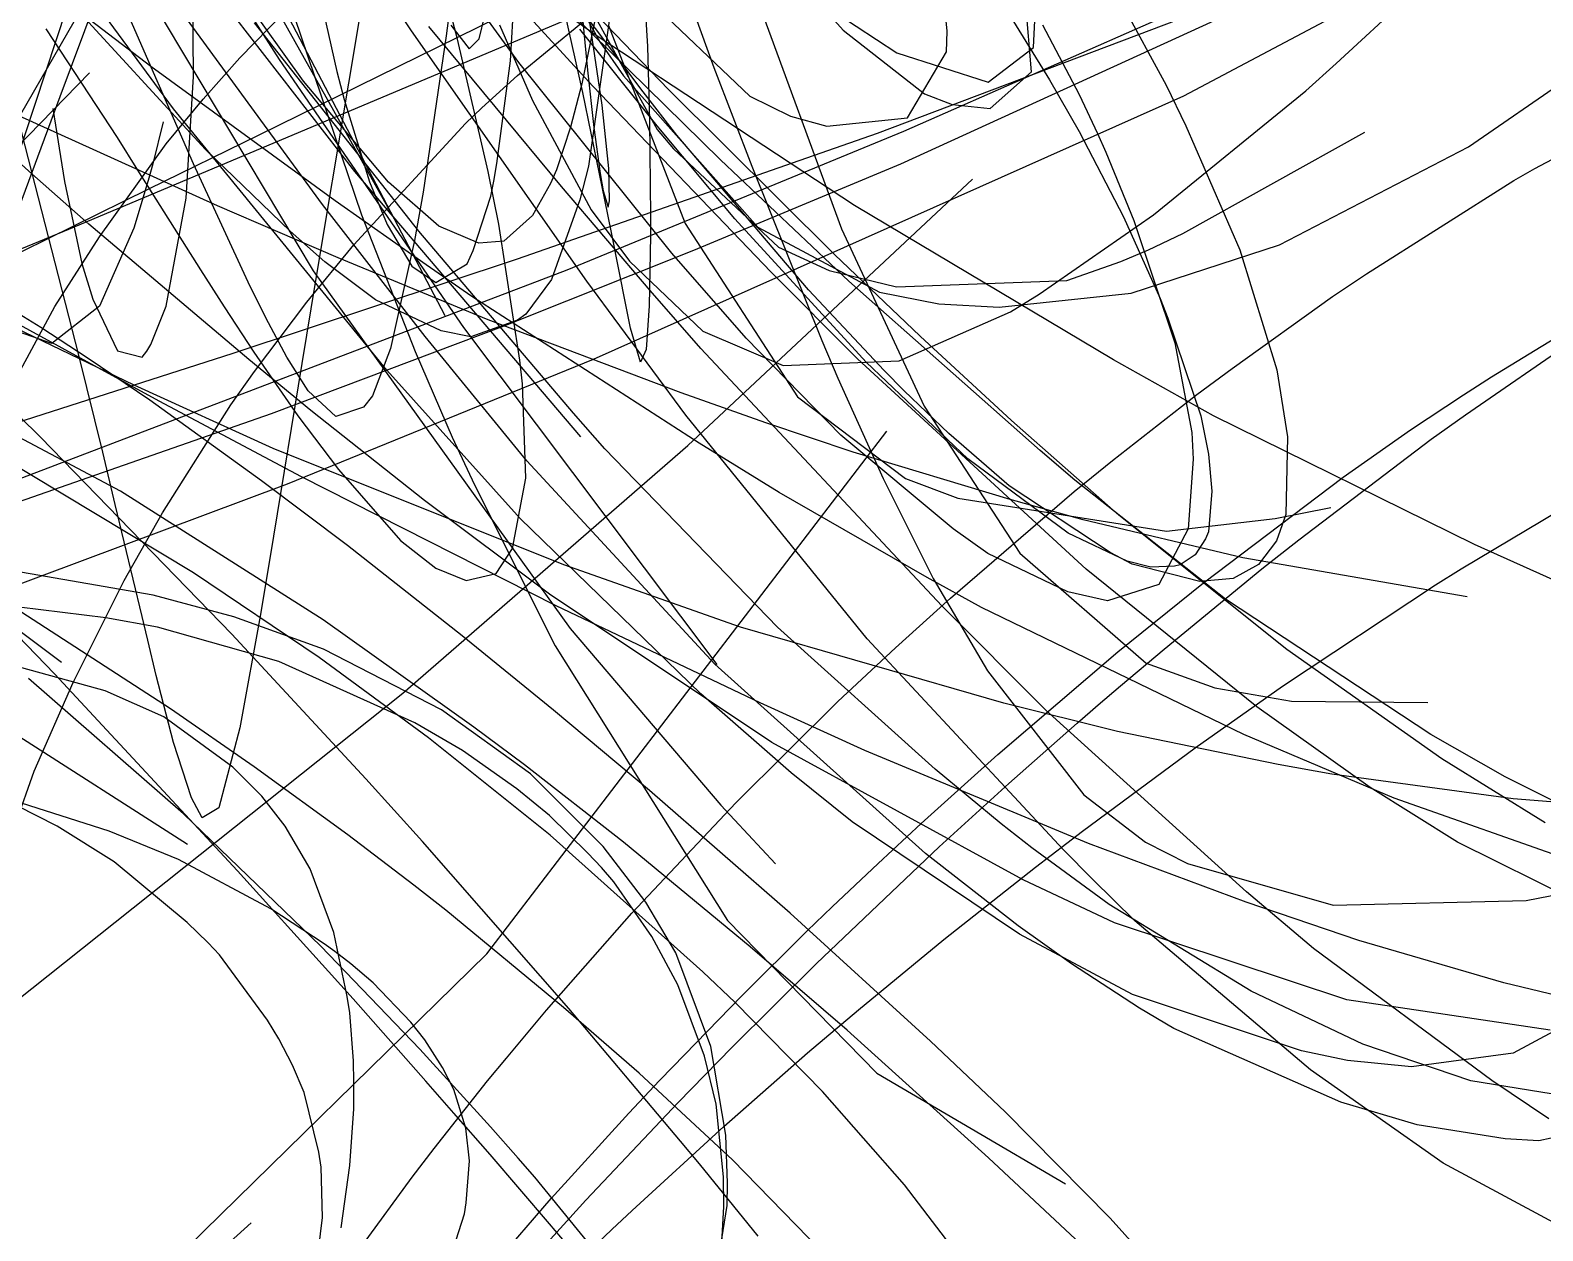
# Model space of a CAD drawing. Header units: metres. Extents: x -307 to 280, y -97 to 158.
# Drawn here: x -0.77 to 18.91, y 8.09 to 23.7 of the extents above; entities that cross this region are included whole.
import ezdxf

# ---------------------------------------------------------------- set-up
doc = ezdxf.new("R2010")
doc.units = ezdxf.units.M

msp = doc.modelspace()

# ---------------------------------------------------------------- linework, layer by layer
for p, q in [((-0.746, 28.382, -1351.219), (2.471, 23.321, -1354.187)), ((6.438, 27.888, -1348.322), (8.127, 23.218, -1352.375)), ((4.792, 23.586, -1330.59), (4.017, 26.48, -1331.707)), ((1.097, 22.683, -1344.837), (-1.502, 26.207, -1346.462)), ((5.587, 23.282, -1341.778), (3.389, 26.316, -1344.278)), ((-0.297, 25.947, -1349.619), (2.911, 20.576, -1354.378)), ((6.582, 23.645, -1326.079), (3.338, 25.951, -1328.368)), ((14.239, 22.852, -1307.927), (19.948, 25.874, -1303.936)), ((1.357, 23.1, -1332.652), (1.334, 25.615, -1333.118)), ((1.518, 25.623, -1359.126), (3.942, 21.297, -1360.959)), ((0.577, 25.57, -1349.16), (3.449, 21.866, -1353.181)), ((2.21, 22.342, -1311.58), (8.53, 25.46, -1307.433)), ((4.872, 25.424, -1334.319), (4.643, 23.63, -1334.032)), ((7.534, 22.934, -1332.243), (5.155, 25.406, -1333.865)), ((2.746, 25.308, -1337.325), (3.219, 23.166, -1336.222)), ((10.559, 21.967, -1310.108), (17.728, 25.246, -1305.502)), ((3.036, 21.439, -1345.315), (0.351, 25.105, -1347.253)), ((6.553, 22.977, -1333.384), (4.635, 25.062, -1334.767)), ((7.205, 22.903, -1341.224), (5.598, 25.047, -1343.063)), ((5.814, 25.067, -1350.638), (6.643, 23.552, -1352.521)), ((2.785, 23.039, -1353.65), (1.535, 24.802, -1355.011)), ((2.065, 24.877, -1359.385), (4.625, 19.993, -1361.369)), ((5.481, 23.305, -1333.948), (5.567, 24.851, -1334.221)), ((7.181, 24.846, -1337.01), (7.262, 23.492, -1335.891)), ((8.821, 24.81, -1360.442), (9.808, 23.703, -1361.353)), ((-0.378, 22.841, -1363.436), (0.346, 24.788, -1362.376)), ((2.362, 24.784, -1352.11), (3.54, 21.303, -1354.046)), ((3.655, 24.695, -1338.027), (3.371, 23.016, -1337.608)), ((4.19, 23.698, -1347.199), (3.557, 24.645, -1347.499)), ((6.141, 24.683, -1349.902), (7.387, 22.414, -1352.946)), ((8.211, 22.018, -1330.343), (5.604, 24.58, -1332.182)), ((6.42, 22.895, -1331.414), (6.058, 24.511, -1331.762)), ((6.358, 24.468, -1336.607), (6.483, 23.183, -1335.522)), ((10.254, 22.366, -1307.022), (15.909, 24.503, -1303.464)), ((11.16, 23.692, -1365.489), (11.087, 24.481, -1365.975)), ((16.223, 23.269, -1370.95), (17.559, 24.506, -1373.272)), ((0.803, 23.234, -1322.425), (-0.513, 24.238, -1323.456)), ((1.512, 22.154, -1340.934), (-0.504, 24.347, -1341.827)), ((-0.264, 21.116, -1316.235), (7.238, 24.277, -1311.754)), ((1.959, 23.344, -1340.642), (2.984, 24.396, -1340.86)), ((5.572, 23.113, -1345.171), (6.981, 24.277, -1345.448)), ((6.678, 24.339, -1343.789), (6.409, 23.005, -1344.934)), ((6.674, 22.73, -1332.851), (6.45, 24.228, -1333.045)), ((6.816, 24.209, -1335.352), (6.493, 21.937, -1336.159)), ((7.106, 24.266, -1360.17), (8.594, 22.848, -1361.662)), ((8.594, 24.37, -1347.278), (9.787, 21.122, -1350.051)), ((1.357, 21.967, -1337.754), (0.44, 24.054, -1338.857)), ((12.257, 23.163, -1364.433), (12.183, 24.037, -1365.012)), ((13.432, 24.045, -1331.52), (14.009, 22.991, -1331.037)), ((-0.298, 23.988, -1341.377), (-0.98, 21.911, -1340.533)), ((-0.891, 22.613, -1346.884), (-0.196, 23.819, -1346.59)), ((5.073, 23.59, -1353.157), (5.144, 23.897, -1353.682)), ((9.714, 23.932, -1360.157), (10.505, 23.408, -1360.842)), ((10.595, 22.39, -1307.103), (14.143, 23.953, -1304.925)), ((11.966, 23.91, -1330.223), (12.494, 23.058, -1329.882)), ((12.283, 23.481, -1362.989), (12.301, 23.832, -1363.261)), ((-0.746, 21.835, -1333.144), (-2.928, 23.792, -1334.266)), ((-0.567, 23.721, -1335.243), (0.361, 22.309, -1333.946)), ((4.287, 21.089, -1344.1), (2.151, 23.801, -1345.678)), ((6.475, 20.438, -1345.99), (4.19, 23.698, -1347.199)), ((4.643, 23.63, -1334.032), (4.344, 21.599, -1333.856)), ((6.145, 21.669, -1346.348), (4.418, 23.751, -1347.193)), ((4.703, 23.769, -1351.503), (4.944, 23.461, -1352.499)), ((5.335, 23.774, -1350.391), (5.765, 22.79, -1351.725)), ((7.387, 22.46, -1341.581), (6.384, 23.716, -1342.77)), ((9.955, 21.424, -1323.666), (6.582, 23.645, -1326.079)), ((6.754, 23.766, -1350.367), (7.752, 21.191, -1353.125)), ((9.808, 23.703, -1361.353), (10.865, 22.877, -1362.383)), ((11.153, 23.422, -1365.292), (11.16, 23.692, -1365.489)), ((12.401, 23.773, -1331.405), (12.877, 22.868, -1330.954)), ((5.188, 21.867, -1329.927), (4.792, 23.586, -1330.59)), ((4.944, 23.461, -1352.499), (5.073, 23.59, -1353.157)), ((6.643, 23.552, -1352.521), (6.952, 23.112, -1353.112)), ((7.262, 23.492, -1335.891), (7.29, 22.531, -1335.098)), ((10.646, 22.565, -1364.141), (11.153, 23.422, -1365.292)), ((11.696, 23.028, -1362.028), (12.283, 23.481, -1362.989)), ((-0.135, 19.475, -1339.46), (-1.098, 23.231, -1340.842)), ((3.198, 21.485, -1320.566), (0.803, 23.234, -1322.425)), ((1.482, 22.807, -1340.542), (1.959, 23.344, -1340.642)), ((2.471, 23.321, -1354.187), (4.87, 19.836, -1355.864)), ((5.303, 21.972, -1333.784), (5.481, 23.305, -1333.948)), ((7.577, 20.805, -1339.354), (5.587, 23.282, -1341.778)), ((10.505, 23.408, -1360.842), (11.696, 23.028, -1362.028)), ((15.828, 22.916, -1370.271), (16.223, 23.269, -1370.95)), ((-1.105, 22.008, -1311.404), (0.001, 23.148, -1310.936)), ((1.261, 21.521, -1332.419), (1.357, 23.1, -1332.652)), ((3.891, 21.727, -1352.031), (2.785, 23.039, -1353.65)), ((3.219, 23.166, -1336.222), (3.318, 22.803, -1336.015)), ((5.108, 22.694, -1345.071), (5.572, 23.113, -1345.171)), ((6.483, 23.183, -1335.522), (6.566, 22.439, -1334.831)), ((6.952, 23.112, -1353.112), (8.699, 21.144, -1356.061)), ((8.127, 23.218, -1352.375), (8.62, 21.935, -1353.332)), ((11.719, 22.684, -1363.401), (12.257, 23.163, -1364.433)), ((12.494, 23.058, -1329.882), (12.877, 22.386, -1329.654)), ((17.941, 22.185, -1368.575), (19.24, 23.08, -1370.739)), ((-1.675, 19.347, -1365.202), (-0.378, 22.841, -1363.436)), ((1.67, 21.42, -1322.793), (-1.647, 22.92, -1325.483)), ((3.371, 23.016, -1337.608), (2.942, 20.447, -1337.023)), ((6.409, 23.005, -1344.934), (6.262, 22.442, -1345.567)), ((6.746, 21.306, -1331.174), (6.42, 22.895, -1331.414)), ((8.872, 20.557, -1331.596), (6.553, 22.977, -1333.384)), ((6.56, 19.426, -1312.708), (14.239, 22.852, -1307.927)), ((7.645, 22.337, -1340.709), (7.205, 22.903, -1341.224)), ((9.697, 20.787, -1330.691), (7.534, 22.934, -1332.243)), ((8.594, 22.848, -1361.662), (9.122, 22.586, -1362.225)), ((10.865, 22.877, -1362.383), (11.224, 22.736, -1362.779)), ((12.877, 22.868, -1330.954), (13.116, 22.362, -1330.726)), ((13.845, 21.302, -1366.928), (15.828, 22.916, -1370.271)), ((14.009, 22.991, -1331.037), (14.267, 22.461, -1330.821)), ((-0.475, 22.685, -1334.594), (-0.322, 21.734, -1334.169)), ((1.002, 22.224, -1340.443), (1.482, 22.807, -1340.542)), ((3.872, 19.28, -1343.008), (1.097, 22.683, -1344.837)), ((3.318, 22.803, -1336.015), (3.647, 21.731, -1335.367)), ((4.893, 22.491, -1345.023), (5.108, 22.694, -1345.071)), ((5.765, 22.79, -1351.725), (6.53, 21.367, -1353.809)), ((6.758, 21.905, -1332.882), (6.674, 22.73, -1332.851)), ((11.224, 22.736, -1362.779), (11.719, 22.684, -1363.401)), ((0.962, 22.514, -1328.982), (0.828, 21.967, -1329.156)), ((3.443, 20.911, -1344.661), (4.893, 22.491, -1345.023)), ((6.262, 22.442, -1345.567), (6.078, 21.887, -1346.327)), ((6.566, 22.439, -1334.831), (6.647, 21.841, -1334.185)), ((7.29, 22.531, -1335.098), (7.303, 21.279, -1334.029)), ((8.398, 21.249, -1340.325), (7.387, 22.46, -1341.581)), ((9.122, 22.586, -1362.225), (9.597, 22.455, -1362.766)), ((9.597, 22.455, -1362.766), (10.646, 22.565, -1364.141)), ((14.267, 22.461, -1330.821), (14.967, 20.846, -1330.249)), ((18.805, 21.903, -1341.563), (20.09, 22.588, -1340.883)), ((0.361, 22.309, -1333.946), (0.628, 21.885, -1333.574)), ((0.777, 21.64, -1312.532), (2.21, 22.342, -1311.58)), ((5.57, 20.731, -1309.908), (10.254, 22.366, -1307.022)), ((6.218, 20.587, -1309.695), (10.595, 22.39, -1307.103)), ((7.387, 22.414, -1352.946), (7.601, 22.162, -1353.349)), ((9.358, 20.326, -1338.63), (7.645, 22.337, -1340.709)), ((12.877, 22.386, -1329.654), (13.455, 21.277, -1329.352)), ((13.116, 22.362, -1330.726), (13.223, 22.119, -1330.625)), ((14.225, 21.058, -1363.088), (16.594, 22.379, -1366.741)), ((0.131, 21.017, -1340.277), (1.002, 22.224, -1340.443)), ((2.612, 21.092, -1340.329), (1.512, 22.154, -1340.934)), ((7.601, 22.162, -1353.349), (8.966, 20.884, -1355.699)), ((13.223, 22.119, -1330.625), (13.59, 21.229, -1330.28)), ((15.486, 20.912, -1364.919), (17.941, 22.185, -1368.575)), ((0.628, 21.885, -1333.574), (1.447, 20.585, -1332.444)), ((0.828, 21.967, -1329.156), (0.768, 21.749, -1329.24)), ((2.069, 20.428, -1336.781), (1.357, 21.967, -1337.754)), ((3.449, 21.866, -1353.181), (6.391, 18.414, -1356.508)), ((5.33, 21.18, -1329.664), (5.188, 21.867, -1329.927)), ((5.262, 21.741, -1333.764), (5.303, 21.972, -1333.784)), ((6.078, 21.887, -1346.327), (6, 21.71, -1346.632)), ((6.493, 21.937, -1336.159), (6.382, 21.496, -1336.396)), ((6.647, 21.841, -1334.185), (6.687, 21.615, -1333.865)), ((6.77, 21.483, -1333.099), (6.758, 21.905, -1332.882)), ((7.867, 20.841, -1311.736), (10.559, 21.967, -1310.108)), ((9.88, 20.438, -1329.115), (8.211, 22.018, -1330.343)), ((8.62, 21.935, -1353.332), (9.529, 19.667, -1354.951)), ((18.533, 21.75, -1341.7), (18.805, 21.903, -1341.563)), ((-0.004, 21.182, -1332.752), (-0.746, 21.835, -1333.144)), ((-0.322, 21.734, -1334.169), (-0.097, 20.669, -1333.635)), ((0.768, 21.749, -1329.24), (0.578, 21.131, -1329.524)), ((3.647, 21.731, -1335.367), (3.875, 21.178, -1334.976)), ((4.546, 21.157, -1350.807), (3.891, 21.727, -1352.031)), ((5.223, 21.544, -1333.75), (5.262, 21.741, -1333.764)), ((6, 21.71, -1346.632), (5.765, 21.292, -1347.5)), ((7.298, 20.319, -1345.761), (6.145, 21.669, -1346.348)), ((7.789, 18.303, -1309.271), (11.489, 21.768, -1307.269)), ((16.616, 20.537, -1342.556), (18.533, 21.75, -1341.7)), ((-4.668, 18.956, -1316.263), (0.777, 21.64, -1312.532)), ((0.999, 20.116, -1332.35), (1.261, 21.521, -1332.419)), ((4.381, 20.652, -1319.658), (3.198, 21.485, -1320.566)), ((4.344, 21.599, -1333.856), (4.231, 20.967, -1333.864)), ((4.995, 20.84, -1333.777), (5.223, 21.544, -1333.75)), ((6.382, 21.496, -1336.396), (6.014, 20.461, -1337.091)), ((6.687, 21.615, -1333.865), (6.749, 21.401, -1333.361)), ((6.749, 21.401, -1333.361), (6.77, 21.483, -1333.099)), ((-0.628, 19.837, -1349.803), (-3.008, 21.298, -1351.701)), ((3.238, 20.741, -1321.532), (1.67, 21.42, -1322.793)), ((4.369, 19.719, -1344.314), (3.036, 21.439, -1345.315)), ((3.54, 21.303, -1354.046), (4.239, 19.526, -1355.017)), ((5.765, 21.292, -1347.5), (5.392, 20.96, -1348.713)), ((6.53, 21.367, -1353.809), (7.027, 20.699, -1354.97)), ((6.798, 21.049, -1331.145), (6.746, 21.306, -1331.174)), ((7.303, 21.279, -1334.029), (7.301, 21.033, -1333.803)), ((13.324, 19.415, -1321.287), (9.955, 21.424, -1323.666)), ((12.357, 20.271, -1364.464), (13.845, 21.302, -1366.928)), ((13.455, 21.277, -1329.352), (13.933, 20.214, -1329.181)), ((-5.651, 18.9, -1319.533), (-0.264, 21.116, -1316.235)), ((0.911, 18.879, -1330.693), (-3.079, 21.056, -1333.751)), ((2.076, 19.42, -1331.608), (-0.004, 21.182, -1332.752)), ((0.578, 21.131, -1329.524), (0.131, 20.113, -1330.254)), ((3.066, 20.693, -1340.05), (2.612, 21.092, -1340.329)), ((3.875, 21.178, -1334.976), (4.196, 20.635, -1334.498)), ((6.301, 18.721, -1342.571), (4.287, 21.089, -1344.1)), ((5.067, 20.934, -1349.6), (4.546, 21.157, -1350.807)), ((5.601, 19.413, -1329.01), (5.33, 21.18, -1329.664)), ((7.752, 21.191, -1353.125), (9.213, 18.936, -1356.138)), ((10.107, 19.384, -1338.031), (8.398, 21.249, -1340.325)), ((8.699, 21.144, -1356.061), (10.282, 20.298, -1358.187)), ((9.787, 21.122, -1350.051), (10.86, 18.814, -1352.143)), ((13.59, 21.229, -1330.28), (14.121, 19.637, -1329.81)), ((13.778, 20.849, -1362.429), (14.225, 21.058, -1363.088)), ((-0.45, 20.111, -1340.178), (0.131, 21.017, -1340.277)), ((2.831, 20.168, -1344.499), (3.443, 20.911, -1344.661)), ((4.231, 20.967, -1333.864), (3.921, 19.564, -1334.013)), ((5.392, 20.96, -1348.713), (5.067, 20.934, -1349.6)), ((6.983, 20.111, -1331.143), (6.798, 21.049, -1331.145)), ((7.301, 21.033, -1333.803), (7.283, 20.117, -1332.902)), ((8.966, 20.884, -1355.699), (9.627, 20.579, -1356.668)), ((13.554, 20.283, -1362.309), (15.486, 20.912, -1364.919)), ((-0.097, 20.669, -1333.635), (0.045, 20.207, -1333.358)), ((1.872, 19.503, -1312.173), (5.57, 20.731, -1309.908)), ((3.725, 20.197, -1339.59), (3.066, 20.693, -1340.05)), ((5.189, 19.938, -1319.987), (3.238, 20.741, -1321.532)), ((4.507, 20.424, -1334.131), (4.916, 20.665, -1333.804)), ((4.916, 20.665, -1333.804), (4.995, 20.84, -1333.777)), ((5.398, 19.86, -1313.18), (7.867, 20.841, -1311.736)), ((7.027, 20.699, -1354.97), (7.984, 19.789, -1356.977)), ((8.546, 19.698, -1338.13), (7.577, 20.805, -1339.354)), ((10.809, 19.723, -1329.872), (9.697, 20.787, -1330.691)), ((12.718, 20.449, -1360.924), (13.418, 20.696, -1361.909)), ((13.418, 20.696, -1361.909), (13.778, 20.849, -1362.429)), ((14.967, 20.846, -1330.249), (15.449, 19.288, -1329.909)), ((-2.352, 17.319, -1314.617), (6.218, 20.587, -1309.695)), ((1.447, 20.585, -1332.444), (1.755, 20.105, -1332.031)), ((2.911, 20.576, -1354.378), (6.258, 15.92, -1357.8)), ((4.196, 20.635, -1334.498), (4.507, 20.424, -1334.131)), ((4.978, 20.239, -1319.204), (4.381, 20.652, -1319.658)), ((9.994, 19.428, -1330.699), (8.872, 20.557, -1331.596)), ((9.627, 20.579, -1356.668), (10.503, 20.365, -1357.897)), ((16.175, 20.241, -1342.742), (16.616, 20.537, -1342.556)), ((2.297, 19.964, -1336.449), (2.069, 20.428, -1336.781)), ((2.942, 20.447, -1337.023), (2.765, 19.369, -1336.806)), ((6.014, 20.461, -1337.091), (5.679, 20.01, -1337.604)), ((7.761, 18.698, -1345.264), (6.475, 20.438, -1345.99)), ((7.954, 19.564, -1345.418), (7.298, 20.319, -1345.761)), ((10.341, 19.279, -1337.403), (9.358, 20.326, -1338.63)), ((12.37, 18.237, -1327.224), (9.88, 20.438, -1329.115)), ((10.282, 20.298, -1358.187), (11.052, 20.145, -1359.149)), ((10.503, 20.365, -1357.897), (12.718, 20.449, -1360.924)), ((11.837, 20.103, -1360.129), (13.554, 20.283, -1362.309)), ((11.986, 20.039, -1363.853), (12.357, 20.271, -1364.464)), ((-1.299, 18.537, -1340.072), (-0.45, 20.111, -1340.178)), ((0.131, 20.113, -1330.254), (-0.489, 19.627, -1331.293)), ((0.045, 20.207, -1333.358), (0.366, 19.534, -1332.841)), ((0.799, 19.617, -1332.424), (0.999, 20.116, -1332.35)), ((1.755, 20.105, -1332.031), (2.142, 19.517, -1331.523)), ((2.149, 19.263, -1344.312), (2.831, 20.168, -1344.499)), ((4.576, 19.792, -1338.864), (3.725, 20.197, -1339.59)), ((7.934, 18.332, -1317.043), (4.978, 20.239, -1319.204)), ((7.041, 19.829, -1331.178), (6.983, 20.111, -1331.143)), ((7.283, 20.117, -1332.902), (7.245, 19.55, -1332.163)), ((11.052, 20.145, -1359.149), (11.837, 20.103, -1360.129)), ((13.933, 20.214, -1329.181), (14.031, 19.959, -1329.169)), ((14.867, 19.305, -1343.249), (16.175, 20.241, -1342.742)), ((-0.489, 19.627, -1331.293), (-1.298, 19.914, -1332.526)), ((0.585, 19.087, -1320.629), (-1.079, 19.889, -1322.063)), ((2.57, 19.452, -1336.032), (2.297, 19.964, -1336.449)), ((5.569, 19.933, -1337.751), (4.966, 19.716, -1338.479)), ((7.7, 18.989, -1318.064), (5.189, 19.938, -1319.987)), ((5.679, 20.01, -1337.604), (5.569, 19.933, -1337.751)), ((10.537, 19.405, -1361.475), (11.986, 20.039, -1363.853)), ((14.031, 19.959, -1329.169), (14.459, 18.687, -1329.222)), ((-0.013, 19.435, -1349.275), (-0.628, 19.837, -1349.803)), ((2.372, 18.718, -1314.897), (5.398, 19.86, -1313.18)), ((5.694, 18.103, -1343.299), (4.369, 19.719, -1344.314)), ((4.966, 19.716, -1338.479), (4.576, 19.792, -1338.864)), ((4.87, 19.836, -1355.864), (8.164, 15.453, -1357.909)), ((7.17, 19.387, -1331.53), (7.041, 19.829, -1331.178)), ((7.984, 19.789, -1356.977), (9.028, 19.344, -1358.906)), ((9.779, 18.435, -1336.519), (8.546, 19.698, -1338.13)), ((11.997, 18.626, -1328.983), (10.809, 19.723, -1329.872)), ((17.903, 18.703, -1339.39), (19.393, 19.727, -1338.549)), ((18.244, 19.194, -1340.467), (19.143, 19.748, -1339.954)), ((-1.905, 18.293, -1314.495), (1.872, 19.503, -1312.173)), ((-0.634, 18.41, -1333.502), (-1.847, 19.593, -1334.815)), ((0.366, 19.534, -1332.841), (0.69, 19.452, -1332.49)), ((0.69, 19.452, -1332.49), (0.747, 19.528, -1332.453)), ((0.747, 19.528, -1332.453), (0.799, 19.617, -1332.424)), ((2.142, 19.517, -1331.523), (2.714, 18.688, -1330.799)), ((3.921, 19.564, -1334.013), (3.684, 18.95, -1334.278)), ((4.239, 19.526, -1355.017), (4.723, 18.409, -1355.651)), ((7.245, 19.55, -1332.163), (7.17, 19.387, -1331.53)), ((11.091, 16.216, -1343.691), (7.954, 19.564, -1345.418)), ((9.529, 19.667, -1354.951), (9.739, 19.179, -1355.288)), ((14.121, 19.637, -1329.81), (14.344, 18.472, -1329.678)), ((0.175, 18.214, -1338.965), (-0.135, 19.475, -1339.46)), ((0.788, 18.891, -1348.552), (-0.013, 19.435, -1349.275)), ((2.883, 18.756, -1331.155), (2.076, 19.42, -1331.608)), ((2.765, 19.369, -1336.806), (2.398, 17.121, -1336.399)), ((2.847, 19.013, -1335.589), (2.57, 19.452, -1336.032)), ((2.58, 17.805, -1315.056), (6.56, 19.426, -1312.708)), ((5.637, 19.106, -1328.899), (5.601, 19.413, -1329.01)), ((9.028, 19.344, -1358.906), (10.537, 19.405, -1361.475)), ((12.969, 16.694, -1328.223), (9.994, 19.428, -1330.699)), ((11.429, 18.128, -1336.109), (10.107, 19.384, -1338.031)), ((14.627, 18.686, -1320.384), (13.324, 19.415, -1321.287)), ((14.41, 18.965, -1343.418), (14.867, 19.305, -1343.249)), ((15.449, 19.288, -1329.909), (15.587, 18.413, -1329.887)), ((2.394, 18.263, -1319.109), (0.585, 19.087, -1320.629)), ((1.842, 18.83, -1344.227), (2.149, 19.263, -1344.312)), ((5.606, 17.352, -1341.852), (3.872, 19.28, -1343.008)), ((5.68, 17.877, -1328.501), (5.637, 19.106, -1328.899)), ((9.739, 19.179, -1355.288), (10.326, 17.873, -1356.194)), ((10.603, 19.012, -1337.072), (10.341, 19.279, -1337.403)), ((17.879, 18.962, -1340.669), (18.244, 19.194, -1340.467)), ((0.406, 17.709, -1347.906), (-1.824, 18.892, -1349.451)), ((2.24, 17.844, -1347.134), (0.788, 18.891, -1348.552)), ((3.209, 18.678, -1334.996), (2.847, 19.013, -1335.589)), ((3.684, 18.95, -1334.278), (3.566, 18.802, -1334.445)), ((8.801, 18.598, -1317.245), (7.7, 18.989, -1318.064)), ((9.213, 18.936, -1356.138), (10.617, 17.872, -1358.45)), ((11.181, 18.456, -1336.332), (10.603, 19.012, -1337.072)), ((13.31, 18.105, -1343.802), (14.41, 18.965, -1343.418)), ((17.19, 18.504, -1341.034), (17.879, 18.962, -1340.669)), ((-5.335, 16.028, -1319.15), (2.372, 18.718, -1314.897)), ((2.76, 17.896, -1329.288), (0.911, 18.879, -1330.693)), ((0.953, 17.426, -1343.977), (1.842, 18.83, -1344.227)), ((4.359, 17.588, -1330.31), (2.883, 18.756, -1331.155)), ((3.566, 18.802, -1334.445), (3.209, 18.678, -1334.996)), ((6.709, 18.258, -1342.259), (6.301, 18.721, -1342.571)), ((10.122, 15.786, -1343.85), (7.761, 18.698, -1345.264)), ((10.86, 18.814, -1352.143), (12.104, 16.901, -1354.345)), ((17.457, 18.385, -1339.633), (17.903, 18.703, -1339.39)), ((2.714, 18.688, -1330.799), (3.241, 17.988, -1330.168)), ((9.936, 18.217, -1316.422), (8.801, 18.598, -1317.245)), ((13.393, 17.398, -1327.924), (11.997, 18.626, -1328.983)), ((14.459, 18.687, -1329.222), (14.559, 18.19, -1329.373)), ((18.022, 17.013, -1318.165), (14.627, 18.686, -1320.384)), ((16.312, 17.892, -1341.475), (17.19, 18.504, -1341.034)), ((1.358, 16.645, -1353.193), (-1.517, 18.375, -1354.659)), ((1.854, 15.847, -1330.574), (-0.634, 18.41, -1333.502)), ((4.078, 15.079, -1311.205), (7.789, 18.303, -1309.271)), ((4.723, 18.409, -1355.651), (5.011, 17.789, -1356.019)), ((5.173, 11.69, -1285.772), (10.375, 18.49, -1282.897)), ((8.977, 17.692, -1316.306), (7.934, 18.332, -1317.043)), ((11.24, 17.217, -1334.538), (9.779, 18.435, -1336.519)), ((11.966, 17.776, -1335.31), (11.181, 18.456, -1336.332)), ((14.344, 18.472, -1329.678), (14.362, 18.126, -1329.708)), ((15.587, 18.413, -1329.887), (15.568, 17.403, -1330.108)), ((15.737, 17.077, -1340.512), (17.457, 18.385, -1339.633)), ((0.339, 17.533, -1338.688), (0.175, 18.214, -1338.965)), ((6.174, 16.749, -1316.16), (2.394, 18.263, -1319.109)), ((8.137, 15.458, -1341.414), (5.694, 18.103, -1343.299)), ((8.955, 15.939, -1340.544), (6.709, 18.258, -1342.259)), ((11.98, 17.6, -1315.027), (9.936, 18.217, -1316.422)), ((12.733, 17.162, -1334.01), (11.429, 18.128, -1336.109)), ((12.823, 17.851, -1326.877), (12.37, 18.237, -1327.224)), ((13.038, 17.887, -1343.894), (13.31, 18.105, -1343.802)), ((14.362, 18.126, -1329.708), (14.298, 17.219, -1329.947)), ((14.559, 18.19, -1329.373), (14.605, 17.708, -1329.624)), ((3.241, 17.988, -1330.168), (4.051, 17.065, -1329.278)), ((-5.044, 14.953, -1319.439), (2.58, 17.805, -1315.056)), ((3.358, 17.001, -1345.967), (2.24, 17.844, -1347.134)), ((6.074, 16.217, -1326.839), (2.76, 17.896, -1329.288)), ((5.011, 17.789, -1356.019), (6.059, 15.695, -1357.339)), ((5.504, 16.963, -1328.312), (5.68, 17.877, -1328.501)), ((10.326, 17.873, -1356.194), (10.978, 16.572, -1357.132)), ((10.617, 17.872, -1358.45), (11.299, 17.615, -1359.468)), ((13.283, 16.911, -1333.539), (11.966, 17.776, -1335.31)), ((12.811, 17.703, -1343.97), (13.038, 17.887, -1343.894)), ((14.783, 16.303, -1325.374), (12.823, 17.851, -1326.877)), ((14.496, 16.517, -1342.309), (16.312, 17.892, -1341.475)), ((17.847, 16.698, -1340.552), (19.579, 17.733, -1339.738)), ((0.687, 16.079, -1338.052), (0.339, 17.533, -1338.688)), ((3.043, 16.036, -1345.673), (0.406, 17.709, -1347.906)), ((5.986, 16.369, -1329.36), (4.359, 17.588, -1330.31)), ((10.902, 16.585, -1315.016), (8.977, 17.692, -1316.306)), ((11.202, 16.315, -1344.469), (12.811, 17.703, -1343.97)), ((11.299, 17.615, -1359.468), (14.012, 17.186, -1363.33)), ((12.931, 17.336, -1314.409), (11.98, 17.6, -1315.027)), ((14.605, 17.708, -1329.624), (14.559, 17.181, -1330.1)), ((0.452, 16.547, -1343.837), (0.953, 17.426, -1343.977)), ((7.955, 15.073, -1340.303), (5.606, 17.352, -1341.852)), ((15.008, 16.841, -1313.188), (12.931, 17.336, -1314.409)), ((15.578, 15.648, -1326.264), (13.393, 17.398, -1327.924)), ((14.012, 17.186, -1363.33), (15.427, 17.351, -1365.255)), ((15.427, 17.351, -1365.255), (16.152, 17.494, -1366.239)), ((15.568, 17.403, -1330.108), (15.444, 17.061, -1330.351)), ((2.398, 17.121, -1336.399), (2.232, 16.131, -1336.261)), ((11.689, 16.898, -1333.917), (11.24, 17.217, -1334.538)), ((13.501, 16.799, -1332.628), (12.733, 17.162, -1334.01)), ((14.298, 17.219, -1329.947), (13.914, 16.492, -1330.634)), ((14.559, 17.181, -1330.1), (14.521, 17.089, -1330.246)), ((4.852, 15.825, -1344.298), (3.358, 17.001, -1345.967)), ((4.051, 17.065, -1329.278), (4.507, 16.707, -1328.852)), ((5.295, 16.637, -1328.331), (5.504, 16.963, -1328.312)), ((14.521, 17.089, -1330.246), (14.385, 16.878, -1330.685)), ((15.444, 17.061, -1330.351), (15.213, 16.752, -1330.744)), ((15.253, 16.696, -1340.751), (15.737, 17.077, -1340.512)), ((19.168, 16.497, -1317.453), (18.022, 17.013, -1318.165)), ((-0.36, 15.478, -1352.526), (-2.186, 16.841, -1353.929)), ((0.833, 16.354, -1355.264), (-2.033, 16.853, -1354.946)), ((8.473, 15.941, -1314.522), (6.174, 16.749, -1316.16)), ((12.73, 16.397, -1332.431), (11.689, 16.898, -1333.917)), ((12.104, 16.901, -1354.345), (13.751, 15.47, -1357.181)), ((13.568, 16.76, -1333.148), (13.283, 16.911, -1333.539)), ((13.812, 16.721, -1332.018), (13.501, 16.799, -1332.628)), ((14.449, 16.532, -1331.899), (13.568, 16.76, -1333.148)), ((14.118, 16.734, -1331.358), (13.812, 16.721, -1332.018)), ((14.19, 16.751, -1331.191), (14.118, 16.734, -1331.358)), ((14.385, 16.878, -1330.685), (14.19, 16.751, -1331.191)), ((15.213, 16.752, -1330.744), (14.882, 16.571, -1331.258)), ((17.926, 16.333, -1311.837), (15.008, 16.841, -1313.188)), ((-0.211, 15.221, -1343.659), (0.452, 16.547, -1343.837)), ((2.991, 15.543, -1352.139), (1.358, 16.645, -1353.193)), ((4.507, 16.707, -1328.852), (4.903, 16.548, -1328.544)), ((4.903, 16.548, -1328.544), (5.295, 16.637, -1328.331)), ((11.607, 16.196, -1314.561), (10.902, 16.585, -1315.016)), ((10.978, 16.572, -1357.132), (11.685, 15.37, -1358.092)), ((15.19, 14.902, -1326.348), (12.969, 16.694, -1328.223)), ((13.982, 15.654, -1341.354), (15.253, 16.696, -1340.751)), ((14.882, 16.571, -1331.258), (14.449, 16.532, -1331.899)), ((17.513, 16.491, -1340.703), (17.847, 16.698, -1340.552)), ((0.217, 16.062, -1354.881), (-2.154, 16.354, -1354.391)), ((1.881, 16.074, -1355.32), (0.833, 16.354, -1355.264)), ((8.879, 14.437, -1327.656), (5.986, 16.369, -1329.36)), ((13.245, 16.282, -1331.673), (12.73, 16.397, -1332.431)), ((13.914, 16.492, -1330.634), (13.245, 16.282, -1331.673)), ((13.381, 15.62, -1342.787), (14.496, 16.517, -1342.309)), ((15.525, 15.17, -1341.536), (17.513, 16.491, -1340.703)), ((1.056, 14.876, -1352.786), (-1.039, 16.232, -1354.063)), ((8.73, 14.953, -1324.966), (6.074, 16.217, -1326.839)), ((10.488, 15.671, -1344.679), (11.202, 16.315, -1344.469)), ((12.446, 14.859, -1342.923), (11.091, 16.216, -1343.691)), ((15.019, 14.542, -1312.658), (11.607, 16.196, -1314.561)), ((17.453, 14.543, -1323.402), (14.783, 16.303, -1325.374)), ((0.886, 15.939, -1354.999), (0.217, 16.062, -1354.881)), ((0.761, 15.77, -1337.911), (0.687, 16.079, -1338.052)), ((2.466, 15.494, -1355.188), (0.886, 15.939, -1354.999)), ((3.049, 15.654, -1355.309), (1.881, 16.074, -1355.32)), ((2.232, 16.131, -1336.261), (1.959, 14.631, -1336.121)), ((5.003, 14.64, -1343.752), (3.043, 16.036, -1345.673)), ((11.899, 14.949, -1312.455), (8.473, 15.941, -1314.522)), ((11.004, 14.091, -1339.006), (8.955, 15.939, -1340.544)), ((-0.451, 15.33, -1330.659), (-0.93, 15.826, -1331.195)), ((0.872, 15.312, -1337.694), (0.761, 15.77, -1337.911)), ((3.599, 13.966, -1328.375), (1.854, 15.847, -1330.574)), ((6.04, 14.859, -1342.895), (4.852, 15.825, -1344.298)), ((6.258, 15.92, -1357.8), (8.218, 13.622, -1359.243)), ((12.67, 13.046, -1342.264), (10.122, 15.786, -1343.85)), ((4.584, 14.862, -1355.111), (3.049, 15.654, -1355.309)), ((6.059, 15.695, -1357.339), (8.305, 12.125, -1360.168)), ((9.74, 14.971, -1344.891), (10.488, 15.671, -1344.679)), ((11.822, 14.283, -1343.409), (13.381, 15.62, -1342.787)), ((13.414, 15.175, -1341.617), (13.982, 15.654, -1341.354)), ((17.598, 14.227, -1324.757), (15.578, 15.648, -1326.264)), ((0.205, 15.113, -1356.409), (-1.002, 15.446, -1356.19)), ((4.235, 14.694, -1355.193), (2.466, 15.494, -1355.188)), ((4.415, 14.498, -1351.053), (2.991, 15.543, -1352.139)), ((10.88, 12.995, -1339.339), (8.137, 15.458, -1341.414)), ((11.685, 15.37, -1358.092), (12.939, 13.76, -1359.731)), ((13.751, 15.47, -1357.181), (14.642, 15.148, -1358.749)), ((1.224, 13.512, -1350.214), (-0.789, 15.27, -1352.156)), ((-0.715, 14.064, -1343.535), (-0.211, 15.221, -1343.659)), ((1.929, 12.769, -1327.815), (-0.451, 15.33, -1330.659)), ((1.096, 14.437, -1337.233), (0.872, 15.312, -1337.694)), ((13.123, 14.927, -1341.749), (13.414, 15.175, -1341.617)), ((14.388, 14.371, -1341.985), (15.525, 15.17, -1341.536)), ((-1.277, 10.821, -1313.953), (4.078, 15.079, -1311.205)), ((0.968, 14.773, -1356.478), (0.205, 15.113, -1356.409)), ((9.133, 14.046, -1339.541), (7.955, 15.073, -1340.303)), ((8.411, 13.655, -1345.245), (9.74, 14.971, -1344.891)), ((14.642, 15.148, -1358.749), (15.642, 14.977, -1360.538)), ((15.642, 14.977, -1360.538), (17.415, 14.96, -1363.754)), ((1.867, 14.116, -1356.405), (0.968, 14.773, -1356.478)), ((2.146, 14.123, -1352.024), (1.056, 14.876, -1352.786)), ((5.739, 14.03, -1354.769), (4.584, 14.862, -1355.111)), ((7.287, 13.813, -1341.346), (6.04, 14.859, -1342.895)), ((10.09, 14.335, -1324.044), (8.73, 14.953, -1324.966)), ((13.375, 14.582, -1311.691), (11.899, 14.949, -1312.455)), ((15.055, 12.497, -1341.41), (12.446, 14.859, -1342.923)), ((12.851, 14.692, -1341.873), (13.123, 14.927, -1341.749)), ((16.662, 13.855, -1325.113), (15.19, 14.902, -1326.348)), ((1.279, 13.111, -1347.18), (-1.023, 14.585, -1349.231)), ((1.959, 14.631, -1336.121), (1.685, 13.59, -1336.197)), ((4.857, 14.335, -1355.137), (4.235, 14.694, -1355.193)), ((5.66, 14.15, -1343.067), (5.003, 14.64, -1343.752)), ((11.962, 13.907, -1342.266), (12.851, 14.692, -1341.873)), ((15.466, 14.153, -1310.826), (13.375, 14.582, -1311.691)), ((1.33, 13.718, -1336.751), (1.096, 14.437, -1337.233)), ((5.998, 13.233, -1349.624), (4.415, 14.498, -1351.053)), ((12.149, 12.652, -1325.773), (8.879, 14.437, -1327.656)), ((12.92, 13.285, -1342.534), (14.388, 14.371, -1341.985)), ((16.975, 13.713, -1311.75), (15.019, 14.542, -1312.658)), ((18.419, 13.992, -1322.718), (17.453, 14.543, -1323.402)), ((5.562, 13.838, -1355.003), (4.857, 14.335, -1355.137)), ((12.999, 13.127, -1322.25), (10.09, 14.335, -1324.044)), ((10.824, 13.386, -1343.786), (11.822, 14.283, -1343.409)), ((18.94, 13.394, -1323.787), (17.598, 14.227, -1324.757)), ((-1.299, 12.422, -1343.422), (-0.715, 14.064, -1343.535)), ((2.245, 13.739, -1356.309), (1.867, 14.116, -1356.405)), ((3.362, 13.236, -1351.067), (2.146, 14.123, -1352.024)), ((6.951, 13.142, -1341.629), (5.66, 14.15, -1343.067)), ((6.686, 13.087, -1354.264), (5.739, 14.03, -1354.769)), ((9.923, 13.407, -1339.037), (9.133, 14.046, -1339.541)), ((11.862, 13.382, -1338.371), (11.004, 14.091, -1339.006)), ((16.163, 14.026, -1310.582), (15.466, 14.153, -1310.826)), ((18.524, 13.707, -1310.097), (16.163, 14.026, -1310.582)), ((19.331, 13.535, -1322.1), (18.419, 13.992, -1322.718)), ((0.257, 13.284, -1348.592), (-1.413, 13.82, -1350.076)), ((4.337, 13.153, -1327.414), (3.599, 13.966, -1328.375)), ((5.986, 13.489, -1354.882), (5.562, 13.838, -1355.003)), ((9.117, 12.221, -1338.938), (7.287, 13.813, -1341.346)), ((11.056, 13.082, -1342.657), (11.962, 13.907, -1342.266)), ((17.798, 13.141, -1324.177), (16.662, 13.855, -1325.113)), ((-0.417, 13.35, -1349.819), (-1.236, 13.766, -1350.46)), ((1.468, 13.459, -1336.486), (1.33, 13.718, -1336.751)), ((1.685, 13.59, -1336.197), (1.468, 13.459, -1336.486)), ((2.55, 13.351, -1356.176), (2.245, 13.739, -1356.309)), ((7.06, 12.218, -1345.581), (8.411, 13.655, -1345.245)), ((8.218, 13.622, -1359.243), (8.927, 12.861, -1359.689)), ((12.939, 13.76, -1359.731), (13.743, 13.143, -1360.785)), ((19.774, 12.726, -1310.834), (16.975, 13.713, -1311.75)), ((20.708, 13.529, -1310.109), (18.524, 13.707, -1310.097)), ((3.013, 11.788, -1348.105), (1.224, 13.512, -1350.214)), ((6.485, 13.001, -1354.676), (5.986, 13.489, -1354.882)), ((12.1, 11.946, -1337.716), (9.923, 13.407, -1339.037)), ((10.261, 12.867, -1343.992), (10.824, 13.386, -1343.786)), ((12.26, 13.067, -1338.08), (11.862, 13.382, -1338.371)), ((0.322, 12.887, -1349.098), (-0.417, 13.35, -1349.819)), ((1.16, 12.915, -1347.622), (0.257, 13.284, -1348.592)), ((2.872, 12.797, -1355.937), (2.55, 13.351, -1356.176)), ((4.223, 12.581, -1350.323), (3.362, 13.236, -1351.067)), ((7.983, 11.456, -1347.421), (5.998, 13.233, -1349.624)), ((12.308, 12.818, -1342.756), (12.92, 13.285, -1342.534)), ((6.239, 10.979, -1324.816), (4.337, 13.153, -1327.414)), ((6.662, 12.811, -1354.588), (6.485, 13.001, -1354.676)), ((7.24, 12.363, -1353.816), (6.686, 13.087, -1354.264)), ((8.6, 11.78, -1339.632), (6.951, 13.142, -1341.629)), ((9.462, 11.563, -1343.321), (11.056, 13.082, -1342.657)), ((12.084, 12.056, -1338.451), (10.88, 12.995, -1339.339)), ((13.268, 12.33, -1337.354), (12.26, 13.067, -1338.08)), ((13.051, 12.659, -1342.025), (12.67, 13.046, -1342.264)), ((15.05, 12.362, -1321.139), (12.999, 13.127, -1322.25)), ((13.743, 13.143, -1360.785), (14.287, 12.867, -1361.515)), ((19.634, 12.234, -1322.738), (17.798, 13.141, -1324.177)), ((1.274, 12.096, -1347.849), (0.322, 12.887, -1349.098)), ((2.361, 12.276, -1346.025), (1.16, 12.915, -1347.622)), ((3.182, 11.967, -1355.497), (2.872, 12.797, -1355.937)), ((6.823, 12.625, -1354.498), (6.662, 12.811, -1354.588)), ((9.664, 12.301, -1344.205), (10.261, 12.867, -1343.992)), ((11.118, 11.876, -1343.174), (12.308, 12.818, -1342.756)), ((14.287, 12.867, -1361.515), (16.184, 12.324, -1364.139)), ((3.111, 11.462, -1326.334), (1.929, 12.769, -1327.815)), ((7.319, 11.916, -1354.103), (6.823, 12.625, -1354.498)), ((13.338, 12.094, -1325.109), (12.149, 12.652, -1325.773)), ((13.601, 12.12, -1341.679), (13.051, 12.659, -1342.025)), ((18.691, 12.385, -1367.802), (20.417, 12.716, -1370.426)), ((4.64, 12.256, -1349.944), (4.223, 12.581, -1350.323)), ((15.927, 11.76, -1340.9), (15.055, 12.497, -1341.41)), ((3.054, 11.819, -1344.929), (2.361, 12.276, -1346.025)), ((6.171, 10.993, -1348.369), (4.64, 12.256, -1349.944)), ((5.949, 10.955, -1345.84), (7.06, 12.218, -1345.581)), ((7.633, 11.702, -1353.369), (7.24, 12.363, -1353.816)), ((10.942, 10.556, -1336.396), (9.117, 12.221, -1338.938)), ((9.339, 11.988, -1344.318), (9.664, 12.301, -1344.205)), ((15.117, 11.206, -1336.081), (13.268, 12.33, -1337.354)), ((16.518, 11.865, -1320.448), (15.05, 12.362, -1321.139)), ((16.184, 12.324, -1364.139), (18.691, 12.385, -1367.802)), ((1.546, 11.833, -1347.431), (1.274, 12.096, -1347.849)), ((8.305, 12.125, -1360.168), (10.247, 10.138, -1362.803)), ((12.778, 11.558, -1337.947), (12.084, 12.056, -1338.451)), ((16.36, 11.091, -1323.571), (13.338, 12.094, -1325.109)), ((15.886, 10.182, -1340.241), (13.601, 12.12, -1341.679)), ((1.693, 11.679, -1347.187), (1.546, 11.833, -1347.431)), ((3.193, 11.72, -1344.694), (3.054, 11.819, -1344.929)), ((3.357, 11.133, -1354.987), (3.182, 11.967, -1355.497)), ((7.659, 11.288, -1353.712), (7.319, 11.916, -1354.103)), ((8.488, 11.145, -1344.606), (9.339, 11.988, -1344.318)), ((10.008, 10.962, -1343.551), (11.118, 11.876, -1343.174)), ((13.573, 11.159, -1336.875), (12.1, 11.946, -1337.716)), ((18.401, 11.312, -1319.758), (16.518, 11.865, -1320.448)), ((-3.343, 3.354, -1291.343), (5.173, 11.69, -1285.772)), ((2.317, 10.829, -1345.845), (1.693, 11.679, -1347.187)), ((4.301, 10.451, -1346.335), (3.013, 11.788, -1348.105)), ((3.404, 11.558, -1344.32), (3.193, 11.72, -1344.694)), ((8.087, 10.486, -1352.455), (7.633, 11.702, -1353.369)), ((9.861, 10.695, -1338.002), (8.6, 11.78, -1339.632)), ((18.245, 10.042, -1339.546), (15.927, 11.76, -1340.9)), ((3.432, 11.104, -1325.926), (3.111, 11.462, -1326.334)), ((3.694, 11.313, -1343.762), (3.404, 11.558, -1344.32)), ((8.404, 11.058, -1346.91), (7.983, 11.456, -1347.421)), ((8.361, 10.471, -1343.767), (9.462, 11.563, -1343.321)), ((13.663, 10.985, -1337.319), (12.778, 11.558, -1337.947)), ((4.182, 10.8, -1342.667), (3.694, 11.313, -1343.762)), ((8.002, 10.36, -1353.065), (7.659, 11.288, -1353.712)), ((20.157, 10.888, -1319.365), (18.401, 11.312, -1319.758)), ((3.388, 10.923, -1354.853), (3.357, 11.133, -1354.987)), ((4.38, 10.033, -1324.695), (3.432, 11.104, -1325.926)), ((7.591, 10.222, -1344.896), (8.488, 11.145, -1344.606)), ((9.541, 9.899, -1345.355), (8.404, 11.058, -1346.91)), ((15.772, 10.429, -1335.762), (13.573, 11.159, -1336.875)), ((16.567, 10.514, -1335.14), (15.117, 11.206, -1336.081)), ((19.006, 10.697, -1322.465), (16.36, 11.091, -1323.571)), ((19.707, 11.032, -1334.472), (18.524, 10.399, -1334.687)), ((2.468, 10.583, -1345.461), (2.317, 10.829, -1345.845)), ((3.436, 10.299, -1354.429), (3.388, 10.923, -1354.853)), ((5.426, 10.333, -1345.958), (5.949, 10.955, -1345.84)), ((7.153, 10.138, -1347.239), (6.171, 10.993, -1348.369)), ((7.691, 9.254, -1322.768), (6.239, 10.979, -1324.816)), ((9.344, 10.4, -1343.771), (10.008, 10.962, -1343.551)), ((14.108, 10.717, -1337.008), (13.663, 10.985, -1337.319)), ((4.364, 10.573, -1342.206), (4.182, 10.8, -1342.667)), ((11.7, 9.036, -1335.445), (9.861, 10.695, -1338.002)), ((16.284, 9.762, -1335.593), (14.108, 10.717, -1337.008)), ((2.646, 10.241, -1344.932), (2.468, 10.583, -1345.461)), ((5.221, 9.44, -1344.922), (4.301, 10.451, -1346.335)), ((4.597, 10.213, -1341.523), (4.364, 10.573, -1342.206)), ((7.661, 9.758, -1344.045), (8.361, 10.471, -1343.767)), ((8.28, 9.331, -1351.513), (8.087, 10.486, -1352.455)), ((11.915, 9.633, -1334.992), (10.942, 10.556, -1336.396)), ((16.368, 10.302, -1335.484), (15.772, 10.429, -1335.762)), ((17.975, 10.038, -1334.294), (16.567, 10.514, -1335.14)), ((2.795, 9.888, -1344.4), (2.646, 10.241, -1344.932)), ((3.444, 10.019, -1354.233), (3.436, 10.299, -1354.429)), ((5.182, 10.037, -1346.012), (5.426, 10.333, -1345.958)), ((8.154, 9.736, -1352.597), (8.002, 10.36, -1353.065)), ((8.254, 9.443, -1344.125), (9.344, 10.4, -1343.771)), ((17.202, 10.22, -1335.131), (16.368, 10.302, -1335.484)), ((18.524, 10.399, -1334.687), (17.202, 10.22, -1335.131)), ((4.486, 9.157, -1346.159), (5.182, 10.037, -1346.012)), ((4.743, 9.926, -1341.017), (4.597, 10.213, -1341.523)), ((7.018, 9.617, -1345.077), (7.419, 10.043, -1344.951)), ((8.37, 9.01, -1345.656), (7.153, 10.138, -1347.239)), ((7.419, 10.043, -1344.951), (7.591, 10.222, -1344.896)), ((10.247, 10.138, -1362.803), (12.701, 8.699, -1366.467)), ((17.612, 8.968, -1339.168), (15.886, 10.182, -1340.241)), ((19.435, 9.802, -1333.514), (17.975, 10.038, -1334.294)), ((18.987, 9.542, -1339.116), (18.245, 10.042, -1339.546)), ((2.987, 9.11, -1343.303), (2.795, 9.888, -1344.4)), ((3.442, 9.674, -1353.984), (3.444, 10.019, -1354.233)), ((4.743, 9.619, -1324.217), (4.38, 10.033, -1324.695)), ((4.897, 9.423, -1340.252), (4.743, 9.926, -1341.017)), ((10.606, 8.685, -1343.66), (9.541, 9.899, -1345.355)), ((3.39, 8.938, -1353.427), (3.442, 9.674, -1353.984)), ((6.459, 8.486, -1344.512), (7.661, 9.758, -1344.045)), ((8.249, 8.788, -1351.836), (8.154, 9.736, -1352.597)), ((17.276, 9.464, -1334.993), (16.284, 9.762, -1335.593)), ((5.214, 9.078, -1323.592), (4.743, 9.619, -1324.217)), ((6.011, 8.507, -1345.378), (7.018, 9.617, -1345.077)), ((13.283, 8.251, -1332.944), (11.915, 9.633, -1334.992)), ((18.422, 9.284, -1334.36), (17.276, 9.464, -1334.993)), ((20.467, 9.603, -1333.478), (18.86, 9.257, -1334.132)), ((4.948, 8.999, -1339.722), (4.897, 9.423, -1340.252)), ((5.579, 9.034, -1344.34), (5.221, 9.44, -1344.922)), ((7.063, 8.352, -1344.501), (8.254, 9.443, -1344.125)), ((7.937, 8.958, -1322.419), (7.691, 9.254, -1322.768)), ((8.305, 8.707, -1350.983), (8.28, 9.331, -1351.513)), ((18.86, 9.257, -1334.132), (18.422, 9.284, -1334.36)), ((3.018, 8.916, -1343.043), (2.987, 9.11, -1343.303)), ((4.2, 8.784, -1346.217), (4.486, 9.157, -1346.159)), ((5.989, 8.179, -1322.555), (5.214, 9.078, -1323.592)), ((3.035, 8.261, -1342.258), (3.018, 8.916, -1343.043)), ((3.275, 8.124, -1352.783), (3.39, 8.938, -1353.427)), ((4.904, 8.451, -1339.223), (4.948, 8.999, -1339.722)), ((5.795, 8.785, -1343.977), (5.579, 9.034, -1344.34)), ((8.703, 8.018, -1321.335), (7.937, 8.958, -1322.419)), ((9.738, 7.607, -1343.551), (8.37, 9.01, -1345.656)), ((13.031, 7.79, -1333.487), (11.7, 9.036, -1335.445)), ((19.538, 7.933, -1338.009), (17.612, 8.968, -1339.168)), ((3.556, 7.901, -1346.343), (4.2, 8.784, -1346.217)), ((6.803, 7.554, -1342.106), (5.795, 8.785, -1343.977)), ((8.255, 8.402, -1351.515), (8.249, 8.788, -1351.836)), ((8.299, 8.417, -1350.734), (8.305, 8.707, -1350.983)), ((11.447, 7.586, -1342.086), (10.606, 8.685, -1343.66)), ((5.193, 7.566, -1345.611), (6.011, 8.507, -1345.378)), ((5.357, 7.269, -1344.927), (6.459, 8.486, -1344.512)), ((4.699, 7.741, -1338.876), (4.88, 8.31, -1339.118)), ((4.88, 8.31, -1339.118), (4.904, 8.451, -1339.223)), ((6.798, 8.104, -1344.584), (7.063, 8.352, -1344.501)), ((8.12, 7.312, -1349.753), (8.299, 8.417, -1350.734)), ((8.23, 7.929, -1351.111), (8.255, 8.402, -1351.515)), ((-4.437, 2.304, -1291.422), (2.107, 8.193, -1286.933)), ((2.956, 7.632, -1341.64), (3.035, 8.261, -1342.258)), ((7.221, 6.726, -1320.918), (5.989, 8.179, -1322.555)), ((6.239, 7.571, -1344.757), (6.798, 8.104, -1344.584)), ((14.443, 6.956, -1331.142), (13.283, 8.251, -1332.944))]:
    msp.add_line(p, q)

doc.saveas('drawing.dxf')
